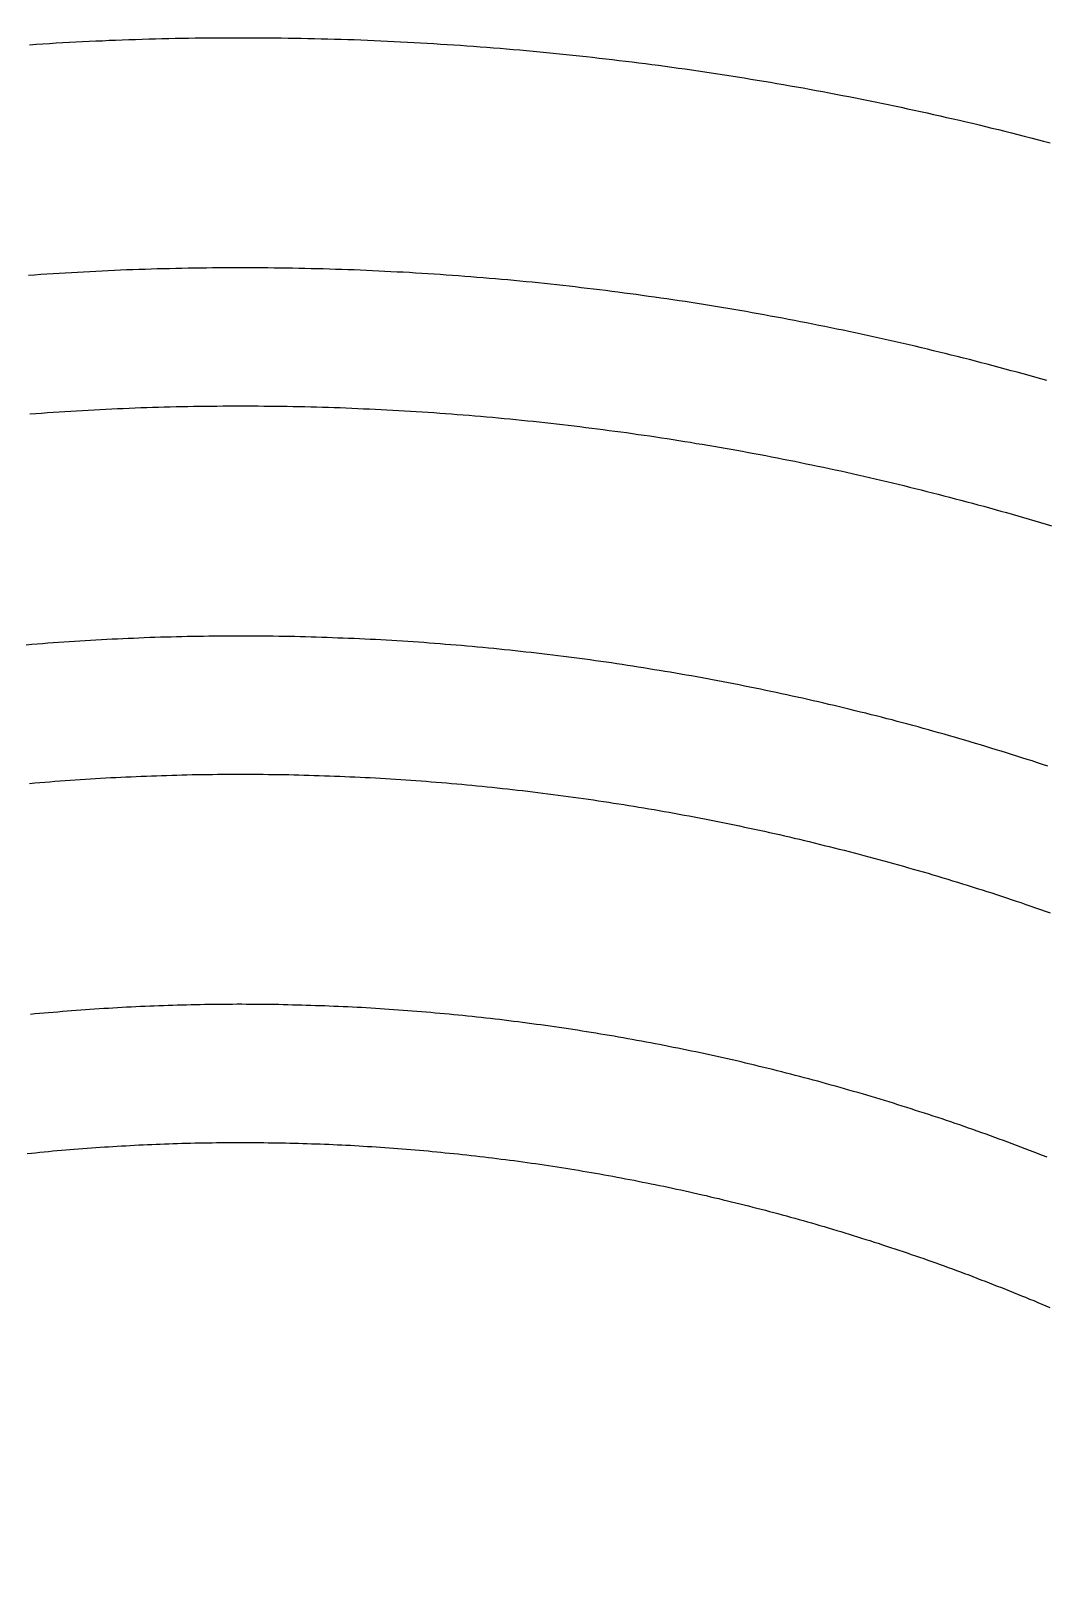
# Model space of a CAD drawing. Header units: inches. Extents: x -43479 to 56521, y -44741 to 59530.
# Drawn here: x 3616 to 4498, y 40579 to 41923 of the extents above; entities that cross this region are included whole.
import ezdxf

# ---------------------------------------------------------------- set-up
doc = ezdxf.new("R2010")
doc.units = ezdxf.units.IN
doc.header["$MEASUREMENT"] = 0

# ---------------------------------------------------------------- blocks, each defined once
blk = doc.blocks.new('kanishk_spiralEditV1')
for points in [[(3499.1, -1019.6), (3493.9, -1021.1), (3488.7, -1022.5), (3483.6, -1024), (3478.4, -1025.4), (3473.2, -1026.8), (3468, -1028.2), (3462.8, -1029.6), (3457.6, -1031), (3452.5, -1032.4), (3447.3, -1033.8), (3442.1, -1035.1), (3436.9, -1036.5), (3431.7, -1037.8), (3426.5, -1039.2), (3421.2, -1040.5), (3416, -1041.8), (3410.8, -1043.1), (3405.6, -1044.3), (3400.4, -1045.6), (3395.2, -1046.9), (3390, -1048.1), (3384.7, -1049.4), (3379.5, -1050.6), (3374.3, -1051.8), (3369, -1053), (3363.8, -1054.2), (3358.6, -1055.4), (3353.3, -1056.5), (3348.1, -1057.7), (3342.9, -1058.9), (3337.6, -1060), (3332.4, -1061.1), (3327.1, -1062.2), (3321.9, -1063.3), (3316.6, -1064.4), (3311.4, -1065.5), (3306.1, -1066.6), (3300.8, -1067.6), (3295.6, -1068.7), (3290.3, -1069.7), (3285, -1070.8), (3279.8, -1071.8), (3274.5, -1072.8), (3269.2, -1073.8), (3264, -1074.8), (3258.7, -1075.7), (3253.4, -1076.7), (3248.1, -1077.6), (3242.9, -1078.6), (3237.6, -1079.5), (3232.3, -1080.4), (3227, -1081.3), (3221.7, -1082.2), (3216.4, -1083.1), (3211.1, -1084), (3205.9, -1084.8), (3200.6, -1085.7), (3195.3, -1086.5), (3190, -1087.4), (3184.7, -1088.2), (3179.4, -1089), (3174.1, -1089.8), (3168.8, -1090.6), (3163.5, -1091.3), (3158.2, -1092.1), (3152.9, -1092.8), (3147.5, -1093.6), (3142.2, -1094.3), (3136.9, -1095), (3131.6, -1095.7), (3126.3, -1096.4), (3121, -1097.1), (3115.7, -1097.8), (3110.4, -1098.4), (3105, -1099.1), (3099.7, -1099.7), (3094.4, -1100.3), (3089.1, -1101), (3083.8, -1101.6), (3078.4, -1102.2), (3073.1, -1102.7), (3067.8, -1103.3), (3062.5, -1103.9), (3057.1, -1104.4), (3051.8, -1105), (3046.5, -1105.5), (3041.2, -1106), (3035.8, -1106.5), (3030.5, -1107), (3025.2, -1107.5), (3019.8, -1107.9), (3014.5, -1108.4), (3009.2, -1108.9), (3003.8, -1109.3), (2998.5, -1109.7), (2993.2, -1110.1), (2987.8, -1110.5), (2982.5, -1110.9), (2977.1, -1111.3), (2971.8, -1111.7), (2966.5, -1112), (2961.1, -1112.4), (2955.8, -1112.7), (2950.4, -1113), (2945.1, -1113.4), (2939.8, -1113.7), (2934.4, -1113.9), (2929.1, -1114.2), (2923.7, -1114.5), (2918.4, -1114.8), (2913, -1115), (2907.7, -1115.2), (2902.4, -1115.5), (2897, -1115.7), (2891.7, -1115.9), (2886.3, -1116.1), (2881, -1116.2), (2875.6, -1116.4), (2870.3, -1116.6), (2865, -1116.7), (2859.6, -1116.8), (2854.3, -1117), (2848.9, -1117.1), (2843.6, -1117.2), (2838.2, -1117.3), (2832.9, -1117.3), (2827.5, -1117.4), (2822.2, -1117.5), (2816.8, -1117.5), (2811.5, -1117.5), (2806.2, -1117.6), (2800.8, -1117.6), (2795.5, -1117.6), (2790.1, -1117.6), (2784.8, -1117.5), (2779.4, -1117.5), (2774.1, -1117.5), (2768.8, -1117.4), (2763.4, -1117.3), (2758.1, -1117.3), (2752.7, -1117.2), (2747.4, -1117.1), (2742, -1117), (2736.7, -1116.8), (2731.4, -1116.7), (2726, -1116.6), (2720.7, -1116.4), (2715.4, -1116.2), (2710, -1116), (2704.7, -1115.9), (2699.3, -1115.7), (2694, -1115.4), (2688.7, -1115.2), (2683.3, -1115), (2678, -1114.7), (2672.7, -1114.5), (2667.3, -1114.2), (2662, -1113.9), (2656.7, -1113.6), (2651.4, -1113.3), (2646, -1113), (2640.7, -1112.7), (2635.4, -1112.4), (2630, -1112), (2624.7, -1111.7), (2619.4, -1111.3), (2614.1, -1110.9)], [(3499.8, -684.8), (3495.3, -686.2), (3490.8, -687.7), (3486.4, -689.2), (3481.9, -690.6), (3477.4, -692), (3472.9, -693.4), (3468.4, -694.9), (3463.9, -696.3), (3459.4, -697.7), (3454.9, -699), (3450.4, -700.4), (3445.9, -701.8), (3441.4, -703.1), (3436.9, -704.5), (3432.4, -705.8), (3427.9, -707.2), (3423.4, -708.5), (3418.9, -709.8), (3414.4, -711.1), (3409.8, -712.4), (3405.3, -713.7), (3400.8, -714.9), (3396.2, -716.2), (3391.7, -717.4), (3387.2, -718.7), (3382.6, -719.9), (3378.1, -721.1), (3373.6, -722.4), (3369, -723.6), (3364.5, -724.8), (3359.9, -725.9), (3355.4, -727.1), (3350.8, -728.3), (3346.3, -729.4), (3341.7, -730.6), (3337.1, -731.7), (3332.6, -732.8), (3328, -734), (3323.4, -735.1), (3318.9, -736.2), (3314.3, -737.3), (3309.7, -738.3), (3305.1, -739.4), (3300.6, -740.5), (3296, -741.5), (3291.4, -742.6), (3286.8, -743.6), (3282.2, -744.6), (3277.7, -745.6), (3273.1, -746.6), (3268.5, -747.6), (3263.9, -748.6), (3259.3, -749.6), (3254.7, -750.5), (3250.1, -751.5), (3245.5, -752.4), (3240.9, -753.4), (3236.3, -754.3), (3231.7, -755.2), (3227.1, -756.1), (3222.5, -757), (3217.9, -757.9), (3213.2, -758.8), (3208.6, -759.6), (3204, -760.5), (3199.4, -761.3), (3194.8, -762.2), (3190.2, -763), (3185.5, -763.8), (3180.9, -764.6), (3176.3, -765.4), (3171.7, -766.2), (3167, -767), (3162.4, -767.8), (3157.8, -768.5), (3153.2, -769.3), (3148.5, -770), (3143.9, -770.8), (3139.3, -771.5), (3134.6, -772.2), (3130, -772.9), (3125.3, -773.6), (3120.7, -774.3), (3116.1, -774.9), (3111.4, -775.6), (3106.8, -776.2), (3102.1, -776.9), (3097.5, -777.5), (3092.8, -778.1), (3088.2, -778.8), (3083.5, -779.4), (3078.9, -780), (3074.2, -780.5), (3069.6, -781.1), (3064.9, -781.7), (3060.3, -782.2), (3055.6, -782.8), (3051, -783.3), (3046.3, -783.8), (3041.7, -784.4), (3037, -784.9), (3032.3, -785.4), (3027.7, -785.8), (3023, -786.3), (3018.4, -786.8), (3013.7, -787.2), (3009, -787.7), (3004.4, -788.1), (2999.7, -788.5), (2995, -789), (2990.4, -789.4), (2985.7, -789.8), (2981, -790.2), (2976.4, -790.5), (2971.7, -790.9), (2967, -791.3), (2962.4, -791.6), (2957.7, -792), (2953, -792.3), (2948.4, -792.6), (2943.7, -792.9), (2939, -793.2), (2934.3, -793.5), (2929.7, -793.8), (2925, -794.1), (2920.3, -794.3), (2915.7, -794.6), (2911, -794.8), (2906.3, -795), (2901.6, -795.3), (2897, -795.5), (2892.3, -795.7), (2887.6, -795.9), (2882.9, -796), (2878.3, -796.2), (2873.6, -796.4), (2868.9, -796.5), (2864.2, -796.7), (2859.6, -796.8), (2854.9, -796.9), (2850.2, -797.1), (2845.5, -797.2), (2840.9, -797.2), (2836.2, -797.3), (2831.5, -797.4), (2826.8, -797.5), (2822.2, -797.5), (2817.5, -797.6), (2812.8, -797.6), (2808.1, -797.6), (2803.5, -797.6), (2798.8, -797.7), (2794.1, -797.7), (2789.4, -797.6), (2784.8, -797.6), (2780.1, -797.6), (2775.4, -797.5), (2770.7, -797.5), (2766.1, -797.4), (2761.4, -797.3), (2756.7, -797.3), (2752.1, -797.2), (2747.4, -797.1), (2742.7, -797), (2738, -796.8), (2733.4, -796.7), (2728.7, -796.6), (2724, -796.4), (2719.4, -796.3), (2714.7, -796.1), (2710, -795.9), (2705.4, -795.7), (2700.7, -795.5), (2696, -795.3), (2691.4, -795.1), (2686.7, -794.9), (2682.1, -794.6), (2677.4, -794.4), (2672.7, -794.1), (2668.1, -793.8), (2663.4, -793.6), (2658.8, -793.3), (2654.1, -793), (2649.4, -792.7), (2644.8, -792.4), (2640.1, -792), (2635.5, -791.7), (2630.8, -791.4), (2626.2, -791), (2621.5, -790.6), (2616.9, -790.3), (2612.2, -789.9)], [(3499.2, -345), (3495.4, -346.5), (3491.6, -348), (3487.9, -349.4), (3484.1, -350.9), (3480.3, -352.3), (3476.5, -353.8), (3472.7, -355.2), (3468.9, -356.6), (3465.2, -358), (3461.4, -359.4), (3457.6, -360.8), (3453.8, -362.2), (3450, -363.6), (3446.2, -364.9), (3442.4, -366.3), (3438.6, -367.6), (3434.7, -369), (3430.9, -370.3), (3427.1, -371.7), (3423.3, -373), (3419.5, -374.3), (3415.7, -375.6), (3411.8, -376.9), (3408, -378.2), (3404.2, -379.4), (3400.3, -380.7), (3396.5, -382), (3392.7, -383.2), (3388.8, -384.5), (3385, -385.7), (3381.1, -387), (3377.3, -388.2), (3373.4, -389.4), (3369.6, -390.6), (3365.7, -391.8), (3361.9, -393), (3358, -394.2), (3354.2, -395.3), (3350.3, -396.5), (3346.4, -397.7), (3342.6, -398.8), (3338.7, -400), (3334.8, -401.1), (3330.9, -402.2), (3327.1, -403.3), (3323.2, -404.4), (3319.3, -405.5), (3315.4, -406.6), (3311.5, -407.7), (3307.6, -408.8), (3303.8, -409.9), (3299.9, -410.9), (3296, -412), (3292.1, -413), (3288.2, -414), (3284.3, -415.1), (3280.4, -416.1), (3276.5, -417.1), (3272.6, -418.1), (3268.7, -419.1), (3264.8, -420.1), (3260.8, -421.1), (3256.9, -422), (3253, -423), (3249.1, -423.9), (3245.2, -424.9), (3241.3, -425.8), (3237.3, -426.7), (3233.4, -427.7), (3229.5, -428.6), (3225.6, -429.5), (3221.6, -430.4), (3217.7, -431.2), (3213.8, -432.1), (3209.8, -433), (3205.9, -433.9), (3202, -434.7), (3198, -435.6), (3194.1, -436.4), (3190.2, -437.2), (3186.2, -438), (3182.3, -438.8), (3178.3, -439.6), (3174.4, -440.4), (3170.4, -441.2), (3166.5, -442), (3162.5, -442.8), (3158.6, -443.5), (3154.6, -444.3), (3150.7, -445), (3146.7, -445.8), (3142.8, -446.5), (3138.8, -447.2), (3134.8, -447.9), (3130.9, -448.6), (3126.9, -449.3), (3123, -450), (3119, -450.7), (3115, -451.4), (3111.1, -452), (3107.1, -452.7), (3103.1, -453.3), (3099.1, -454), (3095.2, -454.6), (3091.2, -455.2), (3087.2, -455.8), (3083.3, -456.4), (3079.3, -457), (3075.3, -457.6), (3071.3, -458.2), (3067.3, -458.7), (3063.4, -459.3), (3059.4, -459.9), (3055.4, -460.4), (3051.4, -460.9), (3047.4, -461.5), (3043.4, -462), (3039.5, -462.5), (3035.5, -463), (3031.5, -463.5), (3027.5, -464), (3023.5, -464.5), (3019.5, -464.9), (3015.5, -465.4), (3011.5, -465.8), (3007.5, -466.3), (3003.6, -466.7), (2999.6, -467.1), (2995.6, -467.6), (2991.6, -468), (2987.6, -468.4), (2983.6, -468.8), (2979.6, -469.1), (2975.6, -469.5), (2971.6, -469.9), (2967.6, -470.2), (2963.6, -470.6), (2959.6, -470.9), (2955.6, -471.3), (2951.6, -471.6), (2947.6, -471.9), (2943.6, -472.2), (2939.6, -472.5), (2935.6, -472.8), (2931.6, -473.1), (2927.6, -473.4), (2923.6, -473.6), (2919.6, -473.9), (2915.6, -474.2), (2911.6, -474.4), (2907.6, -474.6), (2903.6, -474.9), (2899.6, -475.1), (2895.6, -475.3), (2891.6, -475.5), (2887.5, -475.7), (2883.5, -475.9), (2879.5, -476), (2875.5, -476.2), (2871.5, -476.4), (2867.5, -476.5), (2863.5, -476.6), (2859.5, -476.8), (2855.5, -476.9), (2851.5, -477), (2847.5, -477.1), (2843.5, -477.2), (2839.5, -477.3), (2835.5, -477.4), (2831.5, -477.5), (2827.5, -477.5), (2823.5, -477.6), (2819.4, -477.6), (2815.4, -477.7), (2811.4, -477.7), (2807.4, -477.7), (2803.4, -477.7), (2799.4, -477.8), (2795.4, -477.8), (2791.4, -477.7), (2787.4, -477.7), (2783.4, -477.7), (2779.4, -477.7), (2775.4, -477.6), (2771.4, -477.6), (2767.4, -477.5), (2763.4, -477.4), (2759.4, -477.4), (2755.4, -477.3), (2751.4, -477.2), (2747.4, -477.1), (2743.4, -477), (2739.4, -476.8), (2735.4, -476.7), (2731.4, -476.6), (2727.4, -476.4), (2723.4, -476.3), (2719.4, -476.1), (2715.4, -476), (2711.4, -475.8), (2707.4, -475.6), (2703.4, -475.4), (2699.4, -475.2), (2695.4, -475), (2691.4, -474.8), (2687.4, -474.5), (2683.5, -474.3), (2679.5, -474.1), (2675.5, -473.8), (2671.5, -473.5), (2667.5, -473.3), (2663.5, -473), (2659.5, -472.7), (2655.5, -472.4), (2651.6, -472.1), (2647.6, -471.8), (2643.6, -471.5), (2639.6, -471.1), (2635.6, -470.8), (2631.6, -470.5), (2627.7, -470.1), (2623.7, -469.8), (2619.7, -469.4), (2615.7, -469)], [(2612.8, -348.2), (2616.6, -348.5), (2620.3, -348.9), (2624, -349.3), (2627.7, -349.7), (2631.5, -350), (2635.2, -350.4), (2638.9, -350.7), (2642.7, -351), (2646.4, -351.3), (2650.1, -351.7), (2653.8, -352), (2657.6, -352.3), (2661.3, -352.6), (2665, -352.8), (2668.8, -353.1), (2672.5, -353.4), (2676.3, -353.6), (2680, -353.9), (2683.7, -354.1), (2687.5, -354.4), (2691.2, -354.6), (2695, -354.8), (2698.7, -355), (2702.4, -355.2), (2706.2, -355.4), (2709.9, -355.6), (2713.7, -355.8), (2717.4, -356), (2721.2, -356.1), (2724.9, -356.3), (2728.6, -356.4), (2732.4, -356.6), (2736.1, -356.7), (2739.9, -356.8), (2743.6, -357), (2747.4, -357.1), (2751.1, -357.2), (2754.9, -357.3), (2758.6, -357.4), (2762.4, -357.4), (2766.1, -357.5), (2769.9, -357.6), (2773.6, -357.6), (2777.4, -357.7), (2781.1, -357.7), (2784.9, -357.8), (2788.7, -357.8), (2792.4, -357.8), (2796.2, -357.8), (2799.9, -357.8), (2803.7, -357.8), (2807.4, -357.8), (2811.2, -357.8), (2814.9, -357.7), (2818.7, -357.7), (2822.4, -357.6), (2826.2, -357.6), (2829.9, -357.5), (2833.7, -357.5), (2837.5, -357.4), (2841.2, -357.3), (2845, -357.2), (2848.7, -357.1), (2852.5, -357), (2856.2, -356.9), (2860, -356.7), (2863.7, -356.6), (2867.5, -356.5), (2871.2, -356.3), (2875, -356.2), (2878.8, -356), (2882.5, -355.8), (2886.3, -355.6), (2890, -355.5), (2893.8, -355.3), (2897.5, -355.1), (2901.3, -354.8), (2905, -354.6), (2908.8, -354.4), (2912.5, -354.2), (2916.3, -353.9), (2920, -353.7), (2923.8, -353.4), (2927.5, -353.1), (2931.3, -352.9), (2935.1, -352.6), (2938.8, -352.3), (2942.6, -352), (2946.3, -351.7), (2950.1, -351.4), (2953.8, -351), (2957.5, -350.7), (2961.3, -350.4), (2965, -350), (2968.8, -349.7), (2972.5, -349.3), (2976.3, -348.9), (2980, -348.6), (2983.8, -348.2), (2987.5, -347.8), (2991.3, -347.4), (2995, -347), (2998.7, -346.6), (3002.5, -346.1), (3006.2, -345.7), (3010, -345.3), (3013.7, -344.8), (3017.4, -344.4), (3021.2, -343.9), (3024.9, -343.4), (3028.7, -342.9), (3032.4, -342.5), (3036.1, -342), (3039.9, -341.5), (3043.6, -340.9), (3047.3, -340.4), (3051.1, -339.9), (3054.8, -339.4), (3058.5, -338.8), (3062.2, -338.3), (3066, -337.7), (3069.7, -337.1), (3073.4, -336.6), (3077.2, -336), (3080.9, -335.4), (3084.6, -334.8), (3088.3, -334.2), (3092, -333.6), (3095.8, -333), (3099.5, -332.3), (3103.2, -331.7), (3106.9, -331.1), (3110.6, -330.4), (3114.3, -329.7), (3118.1, -329.1), (3121.8, -328.4), (3125.5, -327.7), (3129.2, -327), (3132.9, -326.3), (3136.6, -325.6), (3140.3, -324.9), (3144, -324.2), (3147.7, -323.4), (3151.4, -322.7), (3155.1, -322), (3158.8, -321.2), (3162.5, -320.4), (3166.2, -319.7), (3169.9, -318.9), (3173.6, -318.1), (3177.3, -317.3), (3181, -316.5), (3184.7, -315.7), (3188.4, -314.9), (3192, -314.1), (3195.7, -313.2), (3199.4, -312.4), (3203.1, -311.6), (3206.8, -310.7), (3210.4, -309.8), (3214.1, -309), (3217.8, -308.1), (3221.5, -307.2), (3225.1, -306.3), (3228.8, -305.4), (3232.5, -304.5), (3236.1, -303.6), (3239.8, -302.7), (3243.5, -301.7), (3247.1, -300.8), (3250.8, -299.8), (3254.5, -298.9), (3258.1, -297.9), (3261.8, -296.9), (3265.4, -296), (3269.1, -295), (3272.7, -294), (3276.4, -293), (3280, -292), (3283.7, -291), (3287.3, -289.9), (3290.9, -288.9), (3294.6, -287.9), (3298.2, -286.8), (3301.8, -285.7), (3305.5, -284.7), (3309.1, -283.6), (3312.7, -282.5), (3316.4, -281.4), (3320, -280.4), (3323.6, -279.3), (3327.2, -278.1), (3330.8, -277), (3334.4, -275.9), (3338.1, -274.8), (3341.7, -273.6), (3345.3, -272.5), (3348.9, -271.3), (3352.5, -270.2), (3356.1, -269), (3359.7, -267.8), (3363.3, -266.6), (3366.9, -265.4), (3370.5, -264.2), (3374.1, -263), (3377.7, -261.8), (3381.2, -260.6), (3384.8, -259.4), (3388.4, -258.1), (3392, -256.9), (3395.6, -255.6), (3399.1, -254.4), (3402.7, -253.1), (3406.3, -251.8), (3409.8, -250.5), (3413.4, -249.2), (3417, -247.9), (3420.5, -246.6), (3424.1, -245.3), (3427.6, -244), (3431.2, -242.7), (3434.7, -241.3), (3438.3, -240), (3441.8, -238.6), (3445.4, -237.3), (3448.9, -235.9), (3452.4, -234.5), (3456, -233.1), (3459.5, -231.7), (3463, -230.4), (3466.5, -228.9), (3470.1, -227.5), (3473.6, -226.1), (3477.1, -224.7), (3480.6, -223.3), (3484.1, -221.8), (3487.6, -220.4), (3491.1, -218.9), (3494.6, -217.4), (3498.1, -216), (3501.6, -214.5)], [(2615.1, -669.7), (2619.5, -670.1), (2623.9, -670.5), (2628.3, -670.8), (2632.7, -671.2), (2637.1, -671.5), (2641.5, -671.9), (2645.9, -672.2), (2650.3, -672.5), (2654.7, -672.8), (2659.1, -673.1), (2663.5, -673.4), (2667.9, -673.7), (2672.3, -673.9), (2676.8, -674.2), (2681.2, -674.4), (2685.6, -674.7), (2690, -674.9), (2694.4, -675.1), (2698.8, -675.3), (2703.2, -675.5), (2707.6, -675.7), (2712.1, -675.9), (2716.5, -676.1), (2720.9, -676.3), (2725.3, -676.4), (2729.7, -676.6), (2734.1, -676.7), (2738.6, -676.8), (2743, -677), (2747.4, -677.1), (2751.8, -677.2), (2756.2, -677.3), (2760.6, -677.4), (2765.1, -677.4), (2769.5, -677.5), (2773.9, -677.5), (2778.3, -677.6), (2782.8, -677.6), (2787.2, -677.7), (2791.6, -677.7), (2796, -677.7), (2800.4, -677.7), (2804.9, -677.7), (2809.3, -677.7), (2813.7, -677.6), (2818.1, -677.6), (2822.6, -677.5), (2827, -677.5), (2831.4, -677.4), (2835.8, -677.4), (2840.3, -677.3), (2844.7, -677.2), (2849.1, -677.1), (2853.5, -677), (2858, -676.8), (2862.4, -676.7), (2866.8, -676.6), (2871.2, -676.4), (2875.7, -676.3), (2880.1, -676.1), (2884.5, -675.9), (2888.9, -675.7), (2893.3, -675.5), (2897.8, -675.3), (2902.2, -675.1), (2906.6, -674.9), (2911, -674.7), (2915.5, -674.4), (2919.9, -674.2), (2924.3, -673.9), (2928.7, -673.7), (2933.1, -673.4), (2937.6, -673.1), (2942, -672.8), (2946.4, -672.5), (2950.8, -672.2), (2955.2, -671.8), (2959.7, -671.5), (2964.1, -671.2), (2968.5, -670.8), (2972.9, -670.5), (2977.3, -670.1), (2981.7, -669.7), (2986.2, -669.3), (2990.6, -668.9), (2995, -668.5), (2999.4, -668.1), (3003.8, -667.7), (3008.2, -667.2), (3012.6, -666.8), (3017.1, -666.3), (3021.5, -665.9), (3025.9, -665.4), (3030.3, -664.9), (3034.7, -664.4), (3039.1, -663.9), (3043.5, -663.4), (3047.9, -662.9), (3052.3, -662.4), (3056.7, -661.8), (3061.1, -661.3), (3065.5, -660.7), (3069.9, -660.2), (3074.3, -659.6), (3078.7, -659), (3083.1, -658.4), (3087.5, -657.8), (3091.9, -657.2), (3096.3, -656.6), (3100.7, -655.9), (3105.1, -655.3), (3109.5, -654.7), (3113.9, -654), (3118.3, -653.3), (3122.6, -652.6), (3127, -652), (3131.4, -651.3), (3135.8, -650.6), (3140.2, -649.9), (3144.6, -649.1), (3148.9, -648.4), (3153.3, -647.7), (3157.7, -646.9), (3162.1, -646.1), (3166.4, -645.4), (3170.8, -644.6), (3175.2, -643.8), (3179.6, -643), (3183.9, -642.2), (3188.3, -641.4), (3192.7, -640.6), (3197, -639.7), (3201.4, -638.9), (3205.8, -638), (3210.1, -637.2), (3214.5, -636.3), (3218.8, -635.4), (3223.2, -634.6), (3227.5, -633.7), (3231.9, -632.7), (3236.2, -631.8), (3240.6, -630.9), (3244.9, -630), (3249.3, -629), (3253.6, -628.1), (3258, -627.1), (3262.3, -626.1), (3266.6, -625.2), (3271, -624.2), (3275.3, -623.2), (3279.6, -622.2), (3284, -621.2), (3288.3, -620.1), (3292.6, -619.1), (3296.9, -618.1), (3301.3, -617), (3305.6, -615.9), (3309.9, -614.9), (3314.2, -613.8), (3318.5, -612.7), (3322.8, -611.6), (3327.2, -610.5), (3331.5, -609.4), (3335.8, -608.3), (3340.1, -607.1), (3344.4, -606), (3348.7, -604.8), (3353, -603.7), (3357.3, -602.5), (3361.6, -601.3), (3365.9, -600.1), (3370.1, -598.9), (3374.4, -597.7), (3378.7, -596.5), (3383, -595.3), (3387.3, -594), (3391.5, -592.8), (3395.8, -591.6), (3400.1, -590.3), (3404.4, -589), (3408.6, -587.7), (3412.9, -586.5), (3417.1, -585.2), (3421.4, -583.8), (3425.7, -582.5), (3429.9, -581.2), (3434.2, -579.9), (3438.4, -578.5), (3442.7, -577.2), (3446.9, -575.8), (3451.1, -574.5), (3455.4, -573.1), (3459.6, -571.7), (3463.9, -570.3), (3468.1, -568.9), (3472.3, -567.5), (3476.5, -566.1), (3480.8, -564.6), (3485, -563.2), (3489.2, -561.7), (3493.4, -560.3), (3497.6, -558.8), (3501.8, -557.3)], [(2615.3, -990.7), (2620.4, -991.1), (2625.4, -991.4), (2630.5, -991.8), (2635.6, -992.1), (2640.6, -992.5), (2645.7, -992.8), (2650.8, -993.1), (2655.9, -993.4), (2661, -993.7), (2666, -994), (2671.1, -994.3), (2676.2, -994.5), (2681.3, -994.8), (2686.4, -995), (2691.4, -995.3), (2696.5, -995.5), (2701.6, -995.7), (2706.7, -995.9), (2711.8, -996.1), (2716.9, -996.2), (2721.9, -996.4), (2727, -996.6), (2732.1, -996.7), (2737.2, -996.8), (2742.3, -997), (2747.4, -997.1), (2752.5, -997.2), (2757.6, -997.3), (2762.7, -997.3), (2767.7, -997.4), (2772.8, -997.5), (2777.9, -997.5), (2783, -997.6), (2788.1, -997.6), (2793.2, -997.6), (2798.3, -997.6), (2803.4, -997.6), (2808.5, -997.6), (2813.6, -997.6), (2818.7, -997.5), (2823.8, -997.5), (2828.9, -997.4), (2834, -997.3), (2839, -997.3), (2844.1, -997.2), (2849.2, -997.1), (2854.3, -997), (2859.4, -996.8), (2864.5, -996.7), (2869.6, -996.6), (2874.7, -996.4), (2879.8, -996.2), (2884.9, -996.1), (2890, -995.9), (2895.1, -995.7), (2900.2, -995.5), (2905.3, -995.2), (2910.4, -995), (2915.4, -994.8), (2920.5, -994.5), (2925.6, -994.3), (2930.7, -994), (2935.8, -993.7), (2940.9, -993.4), (2946, -993.1), (2951.1, -992.8), (2956.2, -992.5), (2961.3, -992.1), (2966.3, -991.8), (2971.4, -991.4), (2976.5, -991.1), (2981.6, -990.7), (2986.7, -990.3), (2991.8, -989.9), (2996.9, -989.5), (3001.9, -989.1), (3007, -988.6), (3012.1, -988.2), (3017.2, -987.7), (3022.3, -987.3), (3027.4, -986.8), (3032.4, -986.3), (3037.5, -985.8), (3042.6, -985.3), (3047.7, -984.8), (3052.7, -984.3), (3057.8, -983.7), (3062.9, -983.2), (3068, -982.6), (3073, -982), (3078.1, -981.5), (3083.2, -980.9), (3088.3, -980.3), (3093.3, -979.6), (3098.4, -979), (3103.5, -978.4), (3108.5, -977.7), (3113.6, -977.1), (3118.7, -976.4), (3123.7, -975.7), (3128.8, -975.1), (3133.8, -974.4), (3138.9, -973.6), (3143.9, -972.9), (3149, -972.2), (3154.1, -971.5), (3159.1, -970.7), (3164.2, -969.9), (3169.2, -969.2), (3174.3, -968.4), (3179.3, -967.6), (3184.4, -966.8), (3189.4, -966), (3194.4, -965.1), (3199.5, -964.3), (3204.5, -963.5), (3209.6, -962.6), (3214.6, -961.7), (3219.6, -960.9), (3224.7, -960), (3229.7, -959.1), (3234.7, -958.2), (3239.8, -957.2), (3244.8, -956.3), (3249.8, -955.4), (3254.8, -954.4), (3259.9, -953.4), (3264.9, -952.5), (3269.9, -951.5), (3274.9, -950.5), (3279.9, -949.5), (3284.9, -948.5), (3289.9, -947.4), (3294.9, -946.4), (3300, -945.3), (3305, -944.3), (3310, -943.2), (3315, -942.1), (3320, -941.1), (3325, -940), (3329.9, -938.8), (3334.9, -937.7), (3339.9, -936.6), (3344.9, -935.4), (3349.9, -934.3), (3354.9, -933.1), (3359.9, -932), (3364.8, -930.8), (3369.8, -929.6), (3374.8, -928.4), (3379.8, -927.1), (3384.7, -925.9), (3389.7, -924.7), (3394.7, -923.4), (3399.6, -922.2), (3404.6, -920.9), (3409.5, -919.6), (3414.5, -918.3), (3419.5, -917), (3424.4, -915.7), (3429.4, -914.4), (3434.3, -913.1), (3439.2, -911.7), (3444.2, -910.4), (3449.1, -909), (3454, -907.7), (3459, -906.3), (3463.9, -904.9), (3468.8, -903.5), (3473.8, -902.1), (3478.7, -900.6), (3483.6, -899.2), (3488.5, -897.8), (3493.4, -896.3), (3498.3, -894.8), (3503.2, -893.4)], [(2615.1, -1311.4), (2620.8, -1311.8), (2626.6, -1312.2), (2632.3, -1312.5), (2638.1, -1312.9), (2643.8, -1313.2), (2649.6, -1313.5), (2655.3, -1313.8), (2661.1, -1314.1), (2666.8, -1314.4), (2672.6, -1314.7), (2678.3, -1314.9), (2684.1, -1315.2), (2689.8, -1315.4), (2695.6, -1315.6), (2701.3, -1315.8), (2707.1, -1316), (2712.8, -1316.2), (2718.6, -1316.4), (2724.4, -1316.5), (2730.1, -1316.7), (2735.9, -1316.8), (2741.6, -1317), (2747.4, -1317.1), (2753.1, -1317.2), (2758.9, -1317.3), (2764.7, -1317.3), (2770.4, -1317.4), (2776.2, -1317.4), (2782, -1317.5), (2787.7, -1317.5), (2793.5, -1317.5), (2799.2, -1317.5), (2805, -1317.5), (2810.8, -1317.5), (2816.5, -1317.5), (2822.3, -1317.4), (2828.1, -1317.4), (2833.8, -1317.3), (2839.6, -1317.2), (2845.3, -1317.1), (2851.1, -1317), (2856.9, -1316.9), (2862.6, -1316.8), (2868.4, -1316.6), (2874.2, -1316.5), (2879.9, -1316.3), (2885.7, -1316.1), (2891.5, -1316), (2897.2, -1315.8), (2903, -1315.5), (2908.7, -1315.3), (2914.5, -1315.1), (2920.3, -1314.8), (2926, -1314.6), (2931.8, -1314.3), (2937.5, -1314), (2943.3, -1313.7), (2949.1, -1313.4), (2954.8, -1313.1), (2960.6, -1312.7), (2966.3, -1312.4), (2972.1, -1312), (2977.9, -1311.7), (2983.6, -1311.3), (2989.4, -1310.9), (2995.1, -1310.5), (3000.9, -1310.1), (3006.6, -1309.6), (3012.4, -1309.2), (3018.1, -1308.7), (3023.9, -1308.3), (3029.6, -1307.8), (3035.4, -1307.3), (3041.1, -1306.8), (3046.9, -1306.3), (3052.6, -1305.8), (3058.4, -1305.2), (3064.1, -1304.7), (3069.9, -1304.1), (3075.6, -1303.5), (3081.4, -1302.9), (3087.1, -1302.3), (3092.9, -1301.7), (3098.6, -1301.1), (3104.3, -1300.5), (3110.1, -1299.8), (3115.8, -1299.2), (3121.5, -1298.5), (3127.3, -1297.8), (3133, -1297.1), (3138.7, -1296.4), (3144.5, -1295.7), (3150.2, -1295), (3155.9, -1294.2), (3161.7, -1293.5), (3167.4, -1292.7), (3173.1, -1291.9), (3178.8, -1291.1), (3184.6, -1290.3), (3190.3, -1289.5), (3196, -1288.7), (3201.7, -1287.8), (3207.4, -1287), (3213.1, -1286.1), (3218.8, -1285.2), (3224.6, -1284.3), (3230.3, -1283.4), (3236, -1282.5), (3241.7, -1281.6), (3247.4, -1280.7), (3253.1, -1279.7), (3258.8, -1278.8), (3264.5, -1277.8), (3270.2, -1276.8), (3275.9, -1275.8), (3281.6, -1274.8), (3287.3, -1273.8), (3292.9, -1272.7), (3298.6, -1271.7), (3304.3, -1270.6), (3310, -1269.6), (3315.7, -1268.5), (3321.4, -1267.4), (3327, -1266.3), (3332.7, -1265.2), (3338.4, -1264.1), (3344.1, -1262.9), (3349.7, -1261.8), (3355.4, -1260.6), (3361.1, -1259.4), (3366.7, -1258.2), (3372.4, -1257), (3378, -1255.8), (3383.7, -1254.6), (3389.3, -1253.4), (3395, -1252.1), (3400.6, -1250.9), (3406.3, -1249.6), (3411.9, -1248.3), (3417.6, -1247), (3423.2, -1245.7), (3428.8, -1244.4), (3434.5, -1243.1), (3440.1, -1241.7), (3445.7, -1240.4), (3451.3, -1239), (3457, -1237.6), (3462.6, -1236.2), (3468.2, -1234.8), (3473.8, -1233.4), (3479.4, -1232), (3485, -1230.6), (3490.6, -1229.1), (3496.2, -1227.7), (3501.8, -1226.2)]]:
    blk.add_lwpolyline(points)

msp = doc.modelspace()

# ---------------------------------------------------------------- linework, layer by layer
msp.add_circle((6520.5, 9529.6), 50000)

# ---------------------------------------------------------------- block references
at = {"xscale": -1, "rotation": 180}
msp.add_blockref('kanishk_spiralEditV1', (1000, 40600), dxfattribs=at)

doc.saveas('drawing.dxf')
